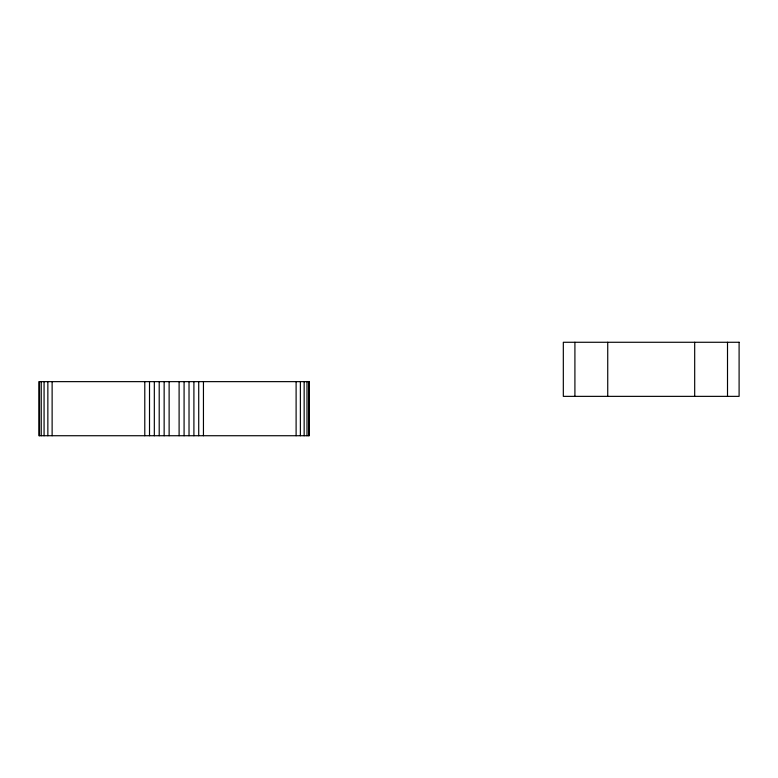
<?xml version="1.0" encoding="UTF-8"?>
<svg xmlns="http://www.w3.org/2000/svg" width="778" height="778" viewBox="0 0 778 778"><rect width="100%" height="100%" fill="white"/><g stroke="black" fill="none" stroke-linecap="round" stroke-linejoin="round"><path stroke-width="1.17" d="M727.508 342.271L727.508 396.362M694.686 342.271L694.686 396.362M607.735 342.271L607.735 396.362M574.913 342.271L574.913 396.362M308.74 381.638L308.74 435.729M306.989 381.638L306.989 435.729M304.159 381.638L304.159 435.729M300.376 381.638L300.376 435.729M296.107 381.638L296.107 435.729M203.447 381.638L203.447 435.729M198.721 381.638L198.721 435.729M193.907 381.638L193.907 435.729M189.025 381.638L189.025 435.729M184.085 381.638L184.085 435.729M179.105 381.638L179.105 435.729M169.127 381.638L169.127 435.729M164.148 381.638L164.148 435.729M159.208 381.638L159.208 435.729M154.326 381.638L154.326 435.729M149.512 381.638L149.512 435.729M144.786 381.638L144.786 435.729M52.126 381.638L52.126 435.729M47.857 381.638L47.857 435.729M44.074 381.638L44.074 435.729M41.244 381.638L41.244 435.729M39.493 381.638L39.493 435.729M739.1 342.271L563.321 342.271L563.321 396.362L739.1 396.362L739.1 342.271M309.333 381.638L38.9 381.638L38.9 435.729L309.333 435.729L309.333 381.638"/></g></svg>
